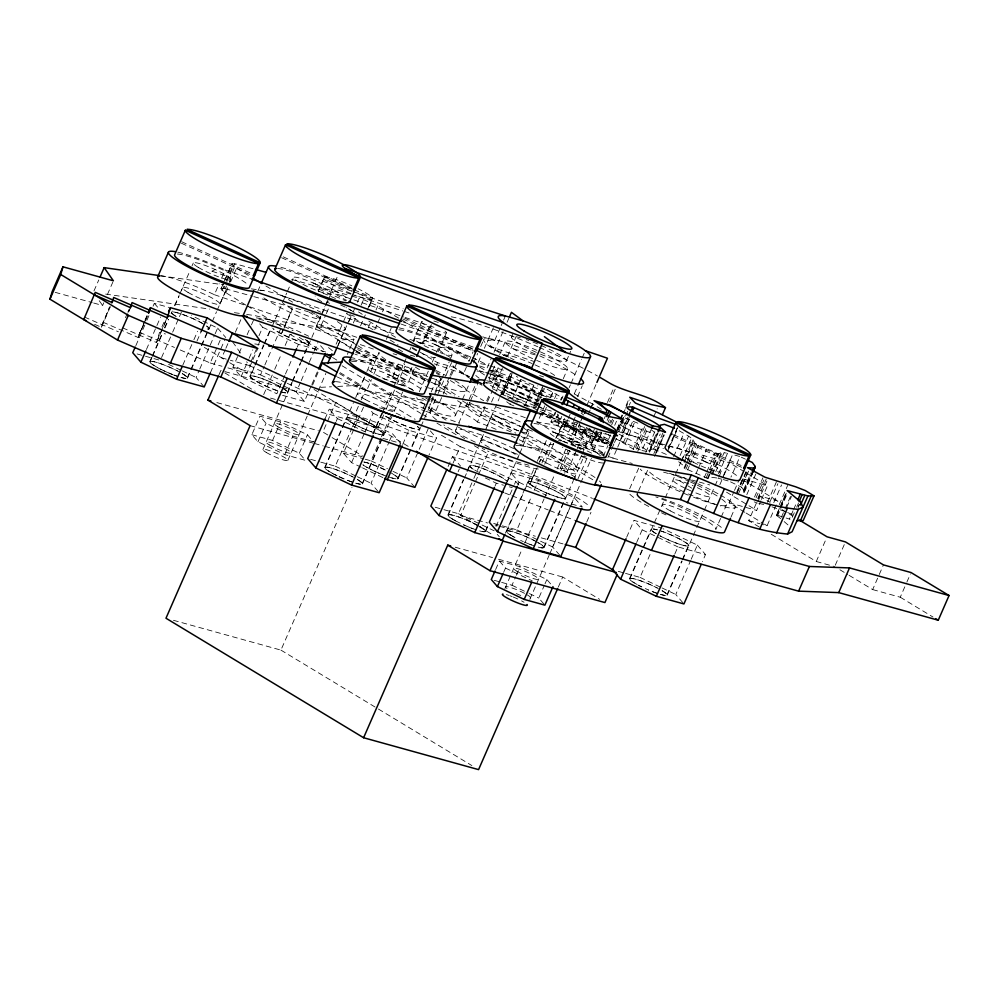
<?xml version="1.0" encoding="UTF-8"?>
<svg xmlns="http://www.w3.org/2000/svg" width="999" height="999" viewBox="0 0 999 999"><rect width="100%" height="100%" fill="white"/><g stroke="black" fill="none" stroke-linecap="round" stroke-linejoin="round"><path stroke-width="0.75" stroke-dasharray="5 3.75" d="M743.756 492.632L752.284 473.414L743.081 492.757L751.473 473.551M94.593 324.325L101.374 327.272L109.465 307.068M102.872 322.153L138.162 337.475L144.455 321.391M122.627 327.847L156.556 342.57L159.553 332.342L165.447 333.978M600.387 455.756L593.631 449.862L591.321 444.605L597.077 431.044M540.546 409.765C561.038 415.172 574.4 434.028 595.866 437.799L595.754 434.865L589.223 428.159M93.968 290.959L98.764 279.982M93.719 303.034L102.622 305.494L103.821 302.759M107.417 294.518L112.8 282.18M102.123 324.712L109.915 306.88M101.374 327.272L110.365 306.693M125.462 317.657L127.26 313.536M127.86 312.175L129.058 309.428M128.309 311.988L129.508 309.24M128.759 311.8L130.557 307.68M145.055 320.017L147.452 314.523M138.911 334.915L144.306 322.565M144.905 321.203L148.501 312.974M138.162 337.475L144.755 322.39M145.355 321.016L148.351 314.148M135.827 345.679L146.304 321.69M146.915 320.279L149.388 314.648M153.084 306.181L154.308 303.359L168.831 307.38M146.428 349.475L156.294 326.91M156.918 325.499L160.614 317.033M161.95 326.86L164.947 320.005M157.305 340.022L166.895 318.069M156.556 342.57L167.345 317.882M149.763 361.713L151.611 357.48M152.235 356.069L162.088 333.491M164.56 327.847L168.257 319.38M150.137 361.813L151.985 357.58M152.597 356.168L162.462 333.591M164.922 327.947L168.631 319.48M171.091 313.836L172.328 311.014M174.788 305.369L179.108 295.504M179.72 294.093L189.76 271.328M192.045 265.871L193.282 263.049M174.763 305.744L178.958 296.141M181.356 290.659L182.555 287.912M161.563 357.567L172.04 333.579M172.652 332.168L178.821 318.057M179.433 316.646L181.905 311.001M182.792 365.159L193.269 341.183M193.881 339.772L197.577 331.306M159.59 275.961A47.602 6.543 23.6 0 1 214.385 294.705L219.181 283.728M221.578 278.234L225.175 270.005L251.711 279.083M196.94 341.171L201.136 331.568M245.816 305.07L222.09 290.359L221.004 288.723L224.001 281.868M224.6 280.494L232.043 263.748L236.051 264.023L254.071 269.018M221.004 288.723L224.263 281.581M224.862 280.207L232.043 263.748M222.09 290.359L223.888 286.238M226.286 280.756L232.879 265.672L231.793 264.036M221.266 288.436L223.851 288.436L226.249 282.942M226.848 281.568L234.64 263.736M223.851 288.436L225.262 288.711L226.461 285.976M228.858 280.482L236.051 264.023M187.188 377.947L190.272 370.891M190.884 369.48L208.766 328.571M187.562 378.059L190.647 371.004M191.259 369.593L211.601 323.027M212.225 321.74L216.533 311.738M217.145 310.327L227.01 287.762M229.47 282.118L230.707 279.295M220.005 304.033L227.185 287.575M229.583 282.08L230.781 279.333M225.799 292.969L228.197 287.475M230.594 281.993L236.588 268.281L232.879 265.672M204.208 386.925L196.066 377.485L199.151 370.429M199.763 369.018L214.56 335.152M215.172 333.741L217.645 328.097L191.521 315.609M180.195 349.95L210.227 362.987L221.016 338.299M210.377 372.814L224.55 340.359M225.275 349.638L221.678 357.867L228.933 359.877M225.874 348.264L228.272 342.782M235.327 332.305L242.52 315.846M218.993 374.712L220.841 370.479L280.557 387.038M257.754 291.396L260.751 284.528M284.852 375.412L276.835 393.756L241.096 376.66L232.954 367.22L238.499 354.52M239.123 353.109L242.195 346.054M247.128 334.765L250.824 326.298M251.448 324.887L254.533 317.832M241.096 376.66L248.501 359.727M249.113 358.316L252.809 349.85M258.978 335.739L262.675 327.272L259.615 323.738M260.052 340.834L249.263 365.522L230.394 360.289M227.884 367.882L247.015 373.189L252.41 360.839M253.009 359.478L257.804 348.501M249.975 376.186L254.295 366.308M254.907 364.897L263.536 345.154M264.161 343.743L270.941 328.221M277.722 390.821A20.405 2.81 23.6 0 1 250.349 376.286L254.658 366.421M255.282 365.01L263.911 345.254L254.77 343.931M264.523 343.843L271.303 328.321M271.928 326.91L286.713 293.044M287.337 291.633L290.497 284.39M291.034 283.167L293.494 277.522M232.954 367.22L260.539 374.862L264.236 366.396M264.86 364.985L280.881 328.309M281.306 333.691L292.095 308.991M306.656 340.297A20.405 2.81 23.6 0 1 304.146 342.919A20.405 2.81 23.6 0 1 281.606 333.853L283.404 329.732M284.003 328.359L292.395 309.166L288.449 307.005M263.674 394.617L272.265 374.975M274.713 369.355L281.456 353.933M285.127 345.517L290.035 334.29L293.019 335.115M251.835 434.715L272.527 440.447L299.325 453.271L305.444 460.352L284.752 454.62L257.942 441.795L251.835 434.715L259.927 416.196L280.619 421.94L307.417 434.752L313.536 441.833L292.844 436.101L266.034 423.276L259.927 416.196M335.464 298.489L318.444 291.096L317.869 289.797L318.993 289.223L324.388 276.885A27.198 3.734 23.6 0 1 351.873 285.814M318.444 291.096L323.838 278.758L352.197 291.059M285.464 374.001L292.245 358.479M297.178 347.19L298.414 344.368L325.999 352.023L319.892 344.942M257.942 441.795L266.034 423.276M331.531 289.96L338.124 274.875M287.4 392.432L291.72 382.555M292.332 381.143L300.349 362.799M300.961 361.388L308.978 343.044M316.458 325.824L320.654 316.221M321.253 314.86L324.85 306.631M325.449 305.257L327.247 301.136M262.924 449.525L292.183 382.58M292.707 381.243L300.886 362.637M301.336 361.501L327.922 300.624M328.459 299.413L330.919 293.768M354.133 349.488L319.742 328.696L325.736 314.972M326.336 313.599L329.92 305.369M272.527 440.447L280.619 421.94M311.213 385.889L304.433 401.398L296.278 391.958L300.599 382.08M301.211 380.669L308.604 363.748M309.228 362.337L313.536 352.46M314.161 351.049L317.857 342.582M311.825 384.478L318.606 368.956M312.575 385.077L318.569 371.353M284.752 454.62L292.844 436.101M356.655 344.992L338.137 333.791L347.115 313.224M336.101 344.218L337.899 340.11L353.983 339.26L347.39 354.358M337.937 345.467L345.13 328.996M287.874 460.352L307.168 416.196M307.792 414.772L325.836 373.464M337.662 346.403L347.003 325.037M347.627 323.614L350.736 316.483M349.001 321.491L352.597 313.261M353.196 311.888L354.395 309.141M357.392 302.285L359.19 298.177L363.536 299.663L377.809 305.856L399.737 318.756M353.346 322.977L356.943 314.747M361.139 305.145L363.536 299.663M299.325 453.271L307.417 434.752M367.195 310.152L372.59 297.802A27.198 3.734 23.6 0 0 358.142 288.786M360.539 325.874L365.334 314.91M368.931 306.681L370.729 302.56M369.043 306.531L372.04 299.675L353.609 291.671M324.95 419.018L329.27 409.14L356.855 416.795L392.595 433.891L400.736 443.331L381.868 438.099M383.541 415.272L378.022 427.897L335.789 402.36L322.852 431.993L330.769 436.775M368.219 327.809L371.815 319.58M376.011 309.977L377.809 305.856M374.737 329.658L379.533 318.681M382.53 311.825L383.728 309.078M336.176 421.403L337.412 418.593L329.27 409.14M324.712 467.495L346.291 418.119M337.687 386.438L360.901 385.227L366.296 372.877M366.895 371.503L371.69 360.539L356.094 351.111M325.087 467.607L353.446 402.697M355.706 397.54L365.234 375.699M370.691 371.665L379.083 352.46A47.602 6.543 23.6 0 0 429.37 381.518M386.363 339.323L391.158 328.346M287.2 383.279L354.645 414.86L358.841 405.257M361.238 399.775L365.434 390.172L424.35 410.789M335.402 381.668A47.602 6.543 23.6 0 1 366.658 390.634L371.453 379.657M373.851 374.175L377.447 365.946L427.834 374.538M320.754 462.15L335.277 466.171L351.923 428.084M352.535 426.673L356.855 416.795M361.176 467.22L351.561 462.624L343.406 453.184L353.883 429.195M354.508 427.784L364.36 405.207M351.561 462.624L364.498 432.992M365.122 431.58L373.127 413.236L370.08 409.702M413.648 390.746L392.282 377.834L399.475 361.376M413.099 341.071L421.491 321.878M372.764 433.928L382.005 412.774M373.201 433.878L381.88 414.011M382.38 412.874L392.57 389.548M393.806 386.725L406.056 358.666M409.777 350.149L411.138 347.028M413.536 341.546L414.735 338.798M173.451 620.304L280.931 650.112L351.985 487.487M385.989 409.652L394.568 390.022M397.015 384.403L404.995 366.171L430.357 381.506M431.418 324.687L423.027 343.881L422.402 342.47L430.194 324.638M365.184 459.215L371.004 460.826L380.856 438.249M381.481 436.838L391.333 414.273M411.963 367.332L409.565 372.814L355.02 354.17M362.137 483.741L383.716 434.365M362.512 483.841L402.659 391.945M392.282 377.834L408.379 382.292L414.972 367.207M378.146 491.533L371.016 483.266L388.898 442.357M389.51 440.946L392.595 433.891M419.293 391.82L428.546 370.654M432.242 362.187L435.939 353.721M436.551 352.31L438.399 348.089M438.049 351.91L446.441 332.704M436.363 365.447L437.562 362.699L453.658 367.17L469.68 376.86M402.709 444.443L408.866 430.332L436.463 437.987L429.058 454.92M423.014 408.716L426.011 401.86M431.168 391.97L437.162 378.246A81.606 11.214 23.6 0 0 459.103 396.778M431.006 401.248L434.602 393.019M435.202 391.645L441.196 377.922M397.864 478.396L419.43 429.008M398.226 478.496L420.542 427.41M421.004 426.373L434.19 396.191M434.752 394.905L449.163 361.9M449.762 360.527L452.16 355.045M430.082 411.863L437.475 394.93M438.086 393.519L445.492 376.586M446.103 375.174L451.648 362.487A74.813 10.277 23.6 0 0 469.68 378.234M428.234 387.799L442.869 391.858L449.463 376.773M450.062 375.399L453.658 367.17M436.488 419.83A74.813 10.277 23.6 0 1 433.166 410.302L435.989 410.514L450.786 376.66M451.398 375.249L457.567 361.139M414.885 487.362L406.73 477.922L428.309 428.546M468.906 376.86L463.474 373.801L466.471 366.933M468.868 361.451L473.064 351.848M473.501 363.012L477.697 353.409M480.694 346.553L483.691 339.697M478.234 362.362L481.306 355.344M484.365 348.339L494.617 324.862M455.457 415.447L466.246 390.759M466.333 390.559L469.318 383.703M508.803 357.13A50.325 6.918 23.6 0 1 494.592 340.659L500.586 326.948M501.186 325.574L502.984 321.453M503.583 320.08L505.382 315.971M455.731 430.032L458.129 424.538M458.728 423.164L475.424 384.952M469.842 402.335L467.445 407.817L430.794 401.573M470.442 400.961L477.634 384.49M487.175 367.857L490.909 359.315M494.018 352.197L503.346 330.831M507.08 322.277L508.953 318.007M448.101 466.545L452.422 456.668L480.007 464.323L515.746 481.418L519.817 486.138M489.073 378.758L495.292 364.51M499.65 354.545L505.244 341.72M453.084 463.099L460.277 446.64L440.359 434.602M492.657 380.307L498.651 366.583M511.538 337.1L512.737 334.353M496.091 429.345A74.813 10.277 23.6 0 0 483.753 424.325L477.472 422.028L484.253 406.506M486.713 400.861L489.797 393.806M492.27 388.161L499.05 372.639M518.269 430.806A81.606 11.214 23.6 0 0 484.927 416.546L481.593 415.272L486.988 402.922M487.587 401.561L492.382 390.584M502.46 367.857L498.726 376.411L489.485 369.568M507.442 356.468L516.146 336.526M458.104 471.753L459.34 468.931M491.533 402.01L495.729 392.407M496.328 391.046L501.123 380.07L487.787 372.003M447.864 515.022L463.286 479.745M466.983 471.278L469.443 465.634M480.644 440.971L483.641 434.103M491.421 416.271L486.026 428.621L499.175 398.526M448.239 515.122L463.736 479.645M464.36 478.234L466.845 472.552M467.457 471.141L483.578 434.24M499.7 397.352L502.172 391.67M501.336 394.193L510.327 373.614M511.713 375.187L503.321 394.393L502.247 393.431L511.238 372.852M503.196 394.068L512.187 373.489M443.918 509.677L458.429 513.698L473.226 479.845M473.851 478.434L480.007 464.323M477.847 525.899L460.701 515.521L474.787 483.254M475.412 481.855L477.859 476.236M478.471 474.837L487.662 453.796L528.933 465.234M513.948 405.931L510.039 404.233L520.829 379.533L516.333 376.236M524.862 405.806L533.853 385.227L537.862 385.926M495.067 486.026L496.303 483.204L503.571 485.214M542.519 386.925L533.528 407.505L542.782 386.775M543.256 388.386L534.865 407.592L533.791 407.342M536.113 407.654L544.505 388.449M516.083 445.404A47.602 6.543 23.6 0 1 520.891 445.779L528.084 429.32M485.289 531.268L488.374 524.213M507.18 481.306L510.876 472.852L538.473 480.494L574.2 497.589L582.355 507.03L566.383 502.609M485.664 531.368L488.761 524.275M519.193 454.632L507.242 481.98A20.405 2.81 23.6 0 0 482.879 468.543A20.405 2.81 23.6 0 0 473.688 469.393M519.767 453.321L529.682 430.619M544.742 405.794L537.549 422.265L571.328 442.682L607.18 455.981M550.549 397.265L552.947 391.783M566.421 360.926L570.616 351.323M544.655 411.376L546.453 407.255M550.649 397.664L553.046 392.17M496.016 526.56L513.898 485.651M514.51 484.24L515.746 481.418M554.57 398.638L557.055 392.944M563.286 378.696L567.644 368.731M517.794 485.114L519.03 482.292L510.876 472.852M591.683 443.394L568.631 432.092L550.936 421.953L555.132 412.35M560.526 400L561.725 397.265M554.557 415.284L555.756 412.537M561.151 400.199L562.949 396.079M505.407 533.179L527.909 481.818M569.155 387.699L570.392 384.852M571.016 383.429L581.593 359.215M582.217 357.792L584.702 352.098M506.705 531.306L523.963 491.795M524.575 490.384L535.052 466.396M537.35 461.188L546.853 439.398M550.936 421.953L555.044 421.678L558.041 414.822M529.87 483.966A20.405 2.81 23.6 0 1 547.327 487.137A20.405 2.81 23.6 0 1 563.811 498.576A20.405 2.81 23.6 0 1 532.417 485.739L529.87 483.966L536.463 468.881M539.46 462.025L540.659 459.278L543.206 461.051M530.069 484.103L537.262 467.644M539.647 462.162L540.846 459.415M557.567 425.974L561.763 416.371M541.908 463.037L550.899 442.457M495.641 569.542L499.375 560.988L520.067 566.733L546.878 579.545L552.984 586.625M574.35 393.731L578.084 385.189M555.706 438.299L563.848 421.678A27.198 3.734 23.6 0 1 585.464 428.072A27.198 3.734 23.6 0 1 609.802 440.646M544.692 464.21L553.683 443.631M556.156 437.949L564.547 418.743A47.602 6.543 23.6 0 1 538.548 413.848M502.372 525.849L516.895 529.882L531.693 496.016M534.153 490.372L538.473 480.494M606.106 456.818L557.904 435.889L563.299 423.551L608.666 443.244L539.622 411.863M555.044 421.678L564.423 425.337L566.82 419.855M577.497 396.728L582.292 385.751M563.536 429.358L567.732 419.755M568.331 418.394L570.129 414.273M503.621 572.34L505.494 568.069L499.375 560.988M568.631 432.092L572.827 422.49M573.426 421.116L575.224 417.008M564.423 425.337L572.265 428.559L575.262 421.703M504.87 588.623L522.302 548.738M524.787 543.044L544.08 498.888M544.705 497.452L554.657 474.662M557.142 468.968L565.859 449.026M572.539 434.078L577.335 423.114M586.937 405.244L596.266 383.878M571.328 442.682L580.319 422.115M580.918 420.741L582.117 417.994M575.461 477.31L560.302 468.131L568.094 450.299M574.999 435.277L579.795 424.313M560.789 470.991L569.78 450.412M610.501 434.94L606.905 443.169L601.286 442.145L578.384 431.193L580.781 425.711M501.635 582.38L511.988 585.252L515.721 576.698M516.333 575.274L520.067 566.733M591.62 406.143L592.819 403.396M588.299 414.21L590.097 410.089M590.696 408.728L593.094 403.234M582.717 433.141L585.114 427.659M567.307 471.428L576.548 450.262M577.16 448.851L586.413 427.684M584.203 433.778L587.2 426.923M585.252 434.34L588.249 427.485M576.073 467.919L581.468 455.569M582.067 454.195L586.863 443.219M588.973 441.62L594.368 429.283M543.756 547.44L565.334 498.064M544.13 547.539L573.401 480.482M573.713 479.82L584.278 455.644M607.417 402.522L613.411 388.798M590.509 442.395L595.304 431.418M591.508 443.044L596.903 430.694M609.677 401.898L615.671 388.186M591.321 444.605L597.315 430.894M577.984 478.833L587.574 456.88M595.866 437.799L598.264 432.317M604.258 418.606L605.456 415.859M609.727 442.307L598.314 435.801L600.112 431.693M593.631 449.862L601.423 432.03M598.026 440.784L601.623 432.555M600.012 436.85L601.81 432.742M607.192 420.392L608.391 417.644M559.765 555.232L552.634 546.977L570.504 506.056M571.128 504.645L574.2 497.589M529.82 599.45L549.113 555.294M549.737 553.871L569.655 508.291M570.279 506.868L591.458 458.379M599.687 441.546L603.284 433.316M608.079 422.34L609.278 419.605M601.286 442.145L604.882 433.916M609.677 422.939L610.876 420.192M602.397 442.407L605.993 434.178M610.776 423.201L612.574 419.081M611.663 424.875L614.06 419.393M543.881 603.97L538.786 598.064L544.38 585.252M545.004 583.828L546.878 579.545M614.697 425.337L616.495 421.228M603.234 456.356L608.029 445.379M620.117 419.18L621.915 415.06M626.111 405.457L628.508 399.975M620.854 419.243L622.652 415.122M623.251 413.748L625.049 409.64M625.649 408.266L629.245 400.037M616.945 429.27L620.541 421.041M617.082 429.545L620.679 421.316M617.419 430.219L621.615 420.629M617.682 430.057L624.275 414.972M617.931 429.92L622.127 420.317M618.106 430.269L624.238 416.133M620.879 424.363L624.475 416.133M629.27 405.169L630.469 402.422M627.659 411.326L618.668 431.905C634.278 433.354 647.777 445.691 663.461 448.563M607.904 457.667L611.5 449.425M612.1 448.064L613.898 443.943M614.497 442.569L616.296 438.461M662.549 445.067L623.314 427.01L627.509 417.407M628.109 416.034L629.907 411.913M621.927 431.73L630.319 412.525M624.625 427.747L629.42 416.77M623.326 432.18L629.32 418.456M644.68 426.573L634.502 449.887L619.892 440.834L629.482 418.881M608.616 456.506L612.911 458.104L617.107 448.501M617.707 447.127L623.701 433.416L666.895 445.392M558.341 587.012L562.712 577.022L599.662 599.375M586.688 522.14L590.971 512.325M623.339 442.744L632.929 420.791M625.199 443.843L635.389 420.517M633.216 449.163L643.406 425.849M636.763 449.288L645.741 428.708M637.749 451.248L647.939 427.922M653.621 416.983L657.217 408.753M619.892 440.834L615.958 438.761L641.92 450.537L650.911 429.97M629.67 488.773L638.661 468.194M645.816 452.422L655.406 430.482M657.966 432.967L649.575 452.172L648.875 450.749L657.067 432.08M641.92 450.537L649.088 451.823L656.917 433.728M648.875 450.749L650.749 449.275L657.941 432.817M650.749 449.275L653.671 449.038L660.264 433.941M653.883 453.608L662.874 433.029M638.548 490.984L648.139 469.031M655.844 452.659L663.636 434.827M654.57 456.468L664.16 434.515M656.543 452.697L664.335 434.865M626.635 537.3L634.028 520.367L661.625 528.021M668.468 448.214L677.459 427.647M668.319 448.651L677.31 428.072M667.732 451.323L677.322 429.37C682.916 433.941 692.207 435.964 694.867 443.306L716.87 453.284L718.93 453.746L721.228 452.46L726.373 453.059M673.676 456.63L683.865 433.316M636.638 542.507L642.182 529.807L634.028 520.367M680.082 455.532L688.473 436.326M629.482 578.721L642.432 549.088M643.044 547.677L651.061 529.345M629.857 578.821L664.647 499.188M665.197 497.939L680.794 462.225M681.306 461.051L683.791 455.369M681.842 460.414L691.433 438.461M685.277 457.654L693.069 439.822M684.165 462.475L693.756 440.534M716.72 477.959L710.439 477.147L707.454 478.396L684.078 467.994L694.867 443.306M684.64 468.494L686.438 464.385M687.037 463.012L695.416 443.806M685.913 469.218L687.712 465.109M688.311 463.736L696.703 444.53M625.524 573.376L640.047 577.397L651.148 552.01M687.574 469.98L689.372 465.871M689.972 464.498L698.363 445.292M695.991 473.638L697.789 469.518M698.388 468.144L706.78 448.938M704.395 477.285L706.193 473.176M706.793 471.803L715.184 452.597M706.081 477.972L716.87 453.284M707.454 478.396L709.253 474.288M709.852 472.914L718.244 453.708M674.837 553.958L677.921 546.903L705.506 554.557L702.422 561.613M708.141 478.446L709.939 474.325M710.539 472.952L718.93 453.746M711.638 474.4L721.228 452.46M712.537 474.388L722.127 452.435M715.709 471.853L724.1 452.647M718.518 473.838L727.509 453.271L730.069 453.883M666.907 594.967L681.705 561.101M682.317 559.69L688.486 545.579A20.405 2.81 23.6 0 0 661.101 531.056M667.282 595.067L682.155 561.013M682.779 559.59L703.858 511.351M704.395 510.102L714.622 486.7M715.022 485.801L718.219 478.471M718.731 477.297L721.216 471.615M723.051 476.436L732.642 454.483L739.947 456.531L730.956 477.097M719.867 484.69L723.463 476.461M724.063 475.087L729.457 462.737L743.88 471.466M682.916 602.759L675.786 594.492L690.584 560.639M691.196 559.228L697.364 545.117L662.999 528.683M720.591 518.444L715.796 529.42A47.602 6.543 23.6 0 0 655.794 496.878M721.191 517.07L726.585 504.732M744.817 512.275L729.095 502.759L733.89 491.795M734.49 490.422L739.272 479.445M736.675 492.37L742.057 480.032M736.987 492.245L746.578 470.292M737.225 492.869L746.815 470.929M738.511 493.606L748.701 470.279M744.492 491.246L741.558 487.175L748.738 470.716M731.093 516.933L735.289 507.33M743.681 489.622L751.473 471.79M744.367 492.182L752.759 472.989M746.815 494.63L755.806 474.05M754.52 497.027L762.911 477.822M756.056 497.802L763.848 479.97M757.741 498.489L766.133 479.283M759.302 527.047L748.701 520.641L757.692 500.074M758.291 498.701L759.49 495.954L777.884 501.048L767.095 525.749L761.438 524.175M757.916 501.66L766.907 481.081M729.095 502.759L756.68 510.414L760.876 500.811M761.475 499.438L767.469 485.726L745.192 472.252M767.494 502.335L776.473 481.755M770.104 501.548L777.884 483.716M773.763 502.722L781.555 484.89M779.257 504.62L787.649 485.414M780.793 518.643L776.348 515.272L779.345 508.404M779.944 507.042L785.926 493.319M776.348 515.272L779.058 509.64M781.455 504.158L786.25 493.181M776.897 515.771L779.894 508.903M780.494 507.529L786.488 493.818M776.66 515.134L777.759 515.397L780.157 509.902M780.756 508.541L786.75 494.817M781.393 517.27L784.39 510.414M784.989 509.04L790.983 495.329M786.688 507.38L791.483 496.403M777.759 515.397L789.422 519.068L793.019 510.839M793.618 509.465L796.615 502.609M794.28 512.699L791.283 519.555L789.422 519.068M796.678 507.217L798.476 503.096M798.126 507.042L799.325 504.295M798.189 507.305L799.387 504.557M771.228 534.265L816.27 561.5L825.861 539.547M835.264 565.234L845.454 541.908M849.075 575.324L872.664 589.585L878.658 575.861M879.257 574.487L883.453 564.897M872.664 589.585L900.261 597.227L906.255 583.516M906.855 582.142L910.451 573.913M212 271.166L215.185 269.518M315.409 284.003L313.012 282.942A20.405 2.81 23.6 0 0 294.917 279.433A20.405 2.81 23.6 0 0 326.036 293.619A20.405 2.81 23.6 0 0 317.819 285.127L315.409 284.003L312.212 285.652L352.335 299.375M436.65 345.279L434.253 344.205A20.405 2.81 23.6 0 0 416.158 340.709A20.405 2.81 23.6 0 0 447.277 354.882A20.405 2.81 23.6 0 0 439.061 346.403L436.65 345.279L433.454 346.915L416.845 341.246M396.99 378.671L390.147 375.312L386.95 376.96L396.99 378.671A20.405 2.81 23.6 0 1 403.933 385.502A20.405 2.81 23.6 0 1 381.331 377.472M536.675 404.895A20.405 2.81 23.6 0 0 526.498 399.275L524.088 398.151L520.891 399.787L510.839 398.077M562.949 441.183A20.405 2.81 23.6 0 0 585.539 449.2A20.405 2.81 23.6 0 0 578.608 442.37L571.753 439.011L568.556 440.659L606.306 447.09M705.694 461.85L703.296 460.776A20.405 2.81 23.6 0 0 685.202 457.28A20.405 2.81 23.6 0 0 716.32 471.453A20.405 2.81 23.6 0 0 708.116 462.974L705.694 461.85L702.497 463.499L689.385 461.251M351.573 361.588L371.69 360.539M320.667 387.337L331.493 386.763M160.864 275.811L223.714 284.865M251.298 288.848L263.561 290.609M105.632 294.093L209.852 309.116M234.378 312.65L240.509 313.536M246.641 314.423L252.772 315.297A47.602 6.543 23.6 0 1 308.654 336.226M256.343 317.882L339.285 330.07A47.602 6.543 23.6 0 0 336.076 320.791M366.658 390.634L429.27 401.311M536.276 421.865L605.232 433.628M520.891 445.779L588.311 457.267M560.302 468.131L564.46 468.981A81.606 11.214 23.6 0 0 519.63 431.443M758.815 503.371L764.797 504.732M718.006 478.259L721.852 479.183M513.598 348.938L536.451 355.219M291.621 279.433L350.187 295.667M351.685 296.091L359.19 298.177M225.262 288.711L252.297 296.204M253.796 296.628L307.854 311.613M410.389 355.169L414.785 356.381M258.878 319.043L282.118 325.487L293.107 330.744M355.719 352.51L404.995 366.171M668.393 445.804L729.457 462.737M742.781 478.883L767.469 485.726M55.17 292.332L92.233 302.622M612.911 458.104L632.28 463.474M663.561 472.152L690.371 479.582M691.857 479.995L697.814 481.655M699.312 482.067L709.74 484.952M379.508 407.829L392.57 411.451L404.945 417.37M210.227 362.987L222.003 366.258M282.043 387.45L335.789 402.36M748.701 520.641L760.027 523.788M137.1 353.946L160.327 360.389M282.642 395.367L304.433 401.398M270.529 398.089L378.022 427.897M816.27 561.5L834.664 566.595M216.845 402.597L318.369 430.744M509.378 486.825L512.275 487.637M250.125 425.649L312.824 443.032M314.323 443.444L323.276 445.929M324.762 446.341L362.088 456.693M343.406 453.184L363.736 458.816M310.589 459.328L319.305 461.75M493.656 523.439L500.924 525.449M435.202 507.255L442.457 509.265M460.701 515.521L487.574 522.976M495.029 525.037L498.014 525.874M499.512 526.286L535.339 536.226M541.308 537.874L563.711 544.08M618.269 571.366L624.075 572.976M455.219 547.215L492.544 557.567M498.513 559.228L562.712 577.022M494.243 580.332L500.162 581.967M723.313 479.582L729.158 481.218M757.317 503.034L754.257 501.91M479.682 366.009L487.025 368.306M350.861 294.168L344.93 292.245A27.198 3.734 23.6 0 0 331.531 290.284A27.198 3.734 23.6 0 0 346.553 300.287M352.335 294.643L402.722 310.939M404.208 311.413L411.613 313.811M433.841 321.004L438.286 322.44M482.742 336.825L494.592 340.659M351.935 291.196L291.983 270.692A47.602 6.543 23.6 0 0 277.972 266.596M353.396 291.696L403.109 308.691M353.808 299.875L403.783 316.97M405.257 317.47L433.966 327.285M489.31 346.216L533.591 361.351M401.148 324.101L474.263 349.101M212.075 271.216L228.671 276.898M281.206 295.379L395.254 334.39M409.877 339.385L423.027 343.881M356.743 337.3L321.641 325.299A47.602 6.543 23.6 0 1 262.687 297.09M434.228 363.798L463.474 373.801M214.385 294.705L248.289 306.293M249.762 306.805L354.433 342.595M360.327 344.605L373.601 349.151M771.965 506.83L784.889 511.488M425.824 411.301L459.702 423.151M518.618 443.768L539.248 450.986A47.602 6.543 23.6 0 1 595.204 477.659M354.645 414.86L528.459 475.674A47.602 6.543 23.6 0 1 589.422 506.468M403.097 321.915L473.201 347.078M492.445 370.217L505.332 374.95A74.813 10.277 23.6 0 1 557.092 398.539M693.531 497.202L703.134 500.736A47.602 6.543 23.6 0 0 715.671 504.483M501.123 380.07L546.903 397.04M617.969 431.293L623.701 433.416M496.066 406.88L526.098 418.019M653.671 449.038L669.155 455.644M787.649 512.574L793.156 514.722M460.277 446.64L592.507 498.376M504.707 492.932L510.514 495.217M511.975 495.779L548.301 509.989M549.75 510.564L574.45 520.229M625.112 418.032L638.973 423.663M572.265 428.559L578.384 431.193M324.388 276.885L352.747 289.186M354.158 289.81L372.59 297.802M318.993 289.223L345.929 300.924M563.848 421.678L609.215 441.371M558.453 434.028L603.821 453.708M139.66 332.355L174.475 347.465M84.478 317.058L118.406 331.78M520.829 379.533L533.853 385.227M535.764 408.004A20.405 2.81 23.6 0 1 503.921 393.843A20.405 2.81 23.6 0 1 521.69 397.078L524.088 398.151M561.8 440.621A20.405 2.81 23.6 0 1 550.224 432.205A20.405 2.81 23.6 0 1 569.355 437.949L571.753 439.011M380.182 376.923A20.405 2.81 23.6 0 1 368.619 368.506A20.405 2.81 23.6 0 1 387.749 374.25L390.147 375.312M283.279 256.855L352.21 288.261M673.563 434.69L741.096 465.472M281.581 257.705L351.935 289.76M673.289 436.188L742.232 467.594M404.52 318.119L473.451 349.538M402.834 318.968L473.176 351.024M313.012 282.942L317.819 285.127M703.296 460.776L708.116 462.974M434.253 344.205L439.061 346.403M490.546 370.354L552.447 398.564M490.259 371.84L545.142 396.853M181.656 241.733L251.998 273.788M521.69 397.078L526.498 399.275M181.368 243.219L250.312 274.638M537.937 412.712L608.279 444.767M569.355 437.949L574.175 440.147M356.606 347.515L426.948 379.57M357.729 349.65L426.673 381.069M387.749 374.25L392.557 376.448M337.325 377.01L365.434 390.172M285.801 382.629L249.263 365.522L246.641 361.775M604.832 433.229L611.063 436.276M492.694 388.823L502.247 393.431M262.675 327.272L298.414 344.368M642.182 529.807L677.921 546.903M519.03 482.292L546.515 495.442M373.127 413.236L408.866 430.332M485.314 477.947L496.303 483.204M260.539 374.862L296.278 391.958M337.412 418.593L366.283 432.392M640.047 577.397L660.664 587.262M662.037 587.924L675.786 594.492M516.895 529.882L552.634 546.977M371.004 460.826L387.487 468.718M392.994 471.353L406.73 477.922M168.569 364.335L180.944 370.254M182.317 370.904L196.066 377.485M362.55 467.882L384.54 478.396M458.429 513.698L494.168 530.794M335.277 466.171L355.894 476.036M357.267 476.698L371.016 483.266M505.494 568.069L532.292 580.894M511.988 585.252L528.059 592.944M529.408 593.581L538.786 598.064M741.32 457.192L745.454 459.178M730.544 481.88L741.558 487.175M619.08 434.19L636.101 443.032L649.088 451.823M479.483 382.18L482.117 383.504M435.989 410.514L431.268 408.141A34.003 4.67 23.6 0 1 428.608 406.705M281.606 333.853L277.672 331.693A20.405 2.81 23.6 0 1 272.652 328.196M608.304 434.59L611.001 436.113M742.494 479.657L777.884 501.048M759.49 495.954L770.092 502.36M782.017 509.577L792.607 515.984M601.361 409.328L596.815 406.568A109.453 15.047 23.6 0 0 571.703 392.607M726.535 492.182L756.68 510.414M900.261 597.227L933.016 617.045M746.128 513.061L763.161 523.364M764.472 524.163L767.095 525.749M839.909 569.767L847.764 574.525M401.074 319.568L469.105 360.714M479.782 367.157L486.451 371.191M479.021 382.505L481.693 384.128M354.208 312.3L348.913 309.103A13.599 1.873 23.6 0 0 346.416 307.692M368.768 321.104L397.864 338.698M412.425 347.502L437.562 362.699M581.193 449.562L571.091 443.444L575.237 444.293A81.606 11.214 23.6 0 0 539.747 411.226M346.403 313.599L375.512 331.206M390.06 339.997L398.002 344.805M398.289 349.101L403.633 352.322M435.639 371.69L440.984 374.912M450.324 380.557L483.666 400.724M436.451 373.326L439.123 374.937M431.693 382.317L454.395 396.041M462.412 400.886L515.821 433.191M521.166 436.413L594.605 480.831M442.869 391.858L446.878 394.28M457.554 400.736L481.593 415.272M236.588 268.281L251.261 277.148M265.934 286.026L292.62 302.16M308.629 311.838L353.983 339.26M357.979 345.791L426.773 387.4M355.457 350.299L408.379 382.292M337.899 340.11L354.795 350.324M425.674 398.014L429.67 400.437M247.153 305.869L284.503 328.459M299.176 337.337L323.189 351.848M332.53 357.505L337.862 360.726M290.035 334.29L318.082 351.248M342.108 365.784L420.891 413.424M422.227 414.223L428.908 418.269M436.925 423.114L458.291 436.026M474.313 445.716L487.662 453.796M340.11 372.652L360.901 385.227M339.435 373.564L415.122 419.343M314.036 389.423L410.976 448.052M204.345 347.39L228.346 361.9M229.683 362.712L247.015 373.189M224.8 372.877L255.145 391.233M332.08 437.574L362.437 455.931M479.17 526.685L493.693 535.464M280.931 650.112L377.085 708.254M378.421 709.053L471.89 765.584M679.507 480.656L686.837 485.177M688.049 485.926L691.72 488.186M497.889 416.958L510.102 424.488M415.334 367.095L422.664 371.616M586.201 427.397L598.314 435.801M678.671 461.725L682.966 465.222L684.078 467.994M506.668 401.748L510.039 404.233M520.104 392.22L536.525 404.37M537.762 405.282L541.483 408.029M651.173 429.72L654.682 432.355C650.112 435.864 605.481 412.112 623.314 427.01M784.165 521.59L788.673 525.524M477.472 422.028L475.686 420.467A34.003 4.67 23.6 0 0 428.121 398.589M697.364 545.117L705.506 554.557M430.344 430.906L436.463 437.987M452.422 456.668L460.564 466.108M497.227 534.34L499.263 536.7M217.645 328.097L225.786 337.537M154.308 303.359L158.391 308.079M232.605 341.783L240.497 353.034M99.251 300.711L102.622 305.494M557.33 434.59L557.904 435.889M425.025 404.62A34.003 4.67 23.6 0 1 416.833 397.465M486.85 373.226A34.003 4.67 23.6 0 0 500.062 373.526L497.265 371.079A34.003 4.67 23.6 0 0 492.582 367.994M484.04 372.302A34.003 4.67 23.6 0 1 476.386 369.493M450.187 357.317A34.003 4.67 23.6 0 1 440.334 347.352A34.003 4.67 23.6 0 1 470.916 357.105M472.265 357.692A34.003 4.67 23.6 0 1 488.986 365.921M475.287 442.182A74.813 10.277 23.6 0 1 443.806 424.937M511.226 435.989A74.813 10.277 23.6 0 1 515.297 437.862M519.268 439.747A74.813 10.277 23.6 0 1 564.21 472.977M540.322 404.732A34.003 4.67 23.6 0 1 497.052 385.751A34.003 4.67 23.6 0 1 498.601 379.345A34.003 4.67 23.6 0 1 541.97 397.877M578.221 423.027A74.813 10.277 23.6 0 1 539.535 411.238M528.396 406.855A74.813 10.277 23.6 0 1 521.478 403.971M517.345 402.21A74.813 10.277 23.6 0 1 507.729 397.914M482.067 385.264A74.813 10.277 23.6 0 1 479.408 383.816M581.143 413.074A74.813 10.277 23.6 0 1 583.678 415.047M532.629 358.653A34.003 4.67 23.6 0 1 510.726 341.358A34.003 4.67 23.6 0 1 564.023 364.61A34.003 4.67 23.6 0 1 536.688 360.414M551.348 411.113A50.325 6.918 23.6 0 1 486.076 382.779M479.145 378.209A50.325 6.918 23.6 0 1 475.761 375.399M477.023 371.091A50.325 6.918 23.6 0 1 488.861 373.326M490.134 373.688A50.325 6.918 23.6 0 1 544.88 396.441M514.11 359.865A50.325 6.918 23.6 0 1 510.089 357.804M538.686 403.459A29.92 4.108 23.6 0 1 499.875 386.601A29.92 4.108 23.6 0 1 501.523 380.981A29.92 4.108 23.6 0 1 540.334 397.827M543.606 376.923A29.92 4.108 23.6 0 1 539.635 375.512M503.446 355.619A29.92 4.108 23.6 0 1 532.055 363.549M534.915 364.81A29.92 4.108 23.6 0 1 555.244 375.849M533.004 342.083A29.92 4.108 23.6 0 1 566.346 360.302A29.92 4.108 23.6 0 1 537.812 352.984M536.388 352.36A29.92 4.108 23.6 0 1 512.949 339.31A29.92 4.108 23.6 0 1 520.404 337.774M526.273 339.61A29.92 4.108 23.6 0 1 528.883 340.534M527.285 594.88A13.599 1.873 23.6 0 1 528.633 597.926M520.804 595.479A13.599 1.873 23.6 0 1 514.348 592.669M507.03 588.548A13.599 1.873 23.6 0 1 509.652 587.225A13.599 1.873 23.6 0 1 524.787 593.468M506.406 594.63A13.599 1.873 23.6 0 1 509.078 595.466M510.064 595.804A13.599 1.873 23.6 0 1 512.137 596.59M513.211 597.015A13.599 1.873 23.6 0 1 520.616 600.387M521.553 600.874A13.599 1.873 23.6 0 1 524.05 602.285M607.504 444.018A27.198 3.734 23.6 0 1 582.292 434.752A27.198 3.734 23.6 0 1 563.299 423.551M603.408 462.987A27.198 3.734 23.6 0 1 562.325 447.165M558.503 440.409A27.198 3.734 23.6 0 1 561.151 440.971M562.687 441.383A27.198 3.734 23.6 0 1 591.858 453.284M327.934 302.035A13.599 1.873 23.6 0 1 328.209 301.099M340.659 304.995A13.599 1.873 23.6 0 1 351.198 310.577M372.04 299.675A27.198 3.734 23.6 0 1 354.907 295.067M351.074 293.544A27.198 3.734 23.6 0 1 323.838 278.758M354.47 316.258A27.198 3.734 23.6 0 1 346.815 313.574M321.728 301.698A27.198 3.734 23.6 0 1 315.172 295.966M358.516 311.9A27.198 3.734 23.6 0 1 362.262 314.373M398.826 329.807A40.809 5.607 23.6 0 1 435.04 341.496A40.809 5.607 23.6 0 1 469.168 360.327M363.711 461.988A20.405 2.81 23.6 0 1 393.306 474.2A20.405 2.81 23.6 0 1 388.186 476.785M387.088 476.398A20.405 2.81 23.6 0 1 362.912 464.697M557.454 414.073A40.809 5.607 23.6 0 1 538.224 412.612M486.263 382.667A40.809 5.607 23.6 0 1 538.573 401.96M455.569 520.816A20.405 2.81 23.6 0 1 457.105 516.446A20.405 2.81 23.6 0 1 485.339 530.519A20.405 2.81 23.6 0 1 463.723 524.875M460.189 523.201A20.405 2.81 23.6 0 1 456.905 521.528M667.881 446.378A40.809 5.607 23.6 0 1 704.095 458.066A40.809 5.607 23.6 0 1 738.224 476.91M662.362 590.771A20.405 2.81 23.6 0 1 664.997 595.429A20.405 2.81 23.6 0 1 645.342 588.573M641.808 586.913A20.405 2.81 23.6 0 1 638.523 585.239M637.187 584.515A20.405 2.81 23.6 0 1 633.216 578.646A20.405 2.81 23.6 0 1 658.616 588.661M277.585 268.531A40.809 5.607 23.6 0 1 315.434 280.944A40.809 5.607 23.6 0 1 348.776 299.937M282.854 388.236A20.405 2.81 23.6 0 1 281.73 392.07M250.349 376.286A20.405 2.81 23.6 0 1 279.108 386.126M282.48 388.136A20.405 2.81 23.6 0 1 273.289 389.235A20.405 2.81 23.6 0 1 250.524 375.811A20.405 2.81 23.6 0 1 281.331 387.45M305.107 339.41A20.405 2.81 23.6 0 1 300.349 341.808A20.405 2.81 23.6 0 1 273.664 329.245M535.089 541.033A20.405 2.81 23.6 0 1 537.712 546.977M531.468 544.93A20.405 2.81 23.6 0 1 520.604 540.397M514.997 537.612A20.405 2.81 23.6 0 1 512.4 536.176M511.251 535.501A20.405 2.81 23.6 0 1 510.302 531.143A20.405 2.81 23.6 0 1 534.04 540.484M533.941 423.539A40.809 5.607 23.6 0 1 570.154 435.239A40.809 5.607 23.6 0 1 604.27 454.07M514.035 536.987A20.405 2.81 23.6 0 1 514.872 532.392A20.405 2.81 23.6 0 1 543.431 546.278A20.405 2.81 23.6 0 1 524.612 542.132M661.987 590.671A20.405 2.81 23.6 0 1 660.863 594.505M656.867 593.256A20.405 2.81 23.6 0 1 648.626 590.084M641.433 586.8A20.405 2.81 23.6 0 1 638.149 585.127M634.402 583.016A20.405 2.81 23.6 0 1 633.453 578.658A20.405 2.81 23.6 0 1 657.192 588.011M688.486 545.579A20.405 2.81 23.6 0 1 659.727 535.751M655.981 533.641A20.405 2.81 23.6 0 1 657.105 529.807M392.944 474.1A20.405 2.81 23.6 0 1 391.82 477.934M383.216 475A20.405 2.81 23.6 0 1 362.537 464.597M364.273 462.062A20.405 2.81 23.6 0 1 387.038 470.879M417.32 426.573A20.405 2.81 23.6 0 1 407.142 426.498A20.405 2.81 23.6 0 1 382.442 413.748M476.623 524.85A20.405 2.81 23.6 0 1 479.245 530.806M473.002 528.758A20.405 2.81 23.6 0 1 463.349 524.775M456.531 521.428A20.405 2.81 23.6 0 1 453.946 519.992M452.784 519.318A20.405 2.81 23.6 0 1 451.835 514.96A20.405 2.81 23.6 0 1 475.574 524.3M473.314 469.28A20.405 2.81 23.6 0 1 480.219 467.607A20.405 2.81 23.6 0 1 506.443 480.906M357.217 479.445A20.405 2.81 23.6 0 1 356.094 483.279M352.098 482.03A20.405 2.81 23.6 0 1 343.856 478.858M342.632 478.334A20.405 2.81 23.6 0 1 338.986 476.698M336.663 475.574A20.405 2.81 23.6 0 1 330.781 472.477M329.633 471.79A20.405 2.81 23.6 0 1 328.683 467.445A20.405 2.81 23.6 0 1 352.422 476.785M352.322 359.84A40.809 5.607 23.6 0 1 390.172 372.252A40.809 5.607 23.6 0 1 423.514 391.246M357.592 479.545A20.405 2.81 23.6 0 1 359.603 484.115A20.405 2.81 23.6 0 1 338.186 476.236M337.038 475.686A20.405 2.81 23.6 0 1 333.753 474.013M332.417 473.289A20.405 2.81 23.6 0 1 328.446 467.42A20.405 2.81 23.6 0 1 353.846 477.435M439.273 377.285A20.405 2.81 23.6 0 1 426.436 376.211A20.405 2.81 23.6 0 1 403.983 363.411M430.157 403.446A20.405 2.81 23.6 0 1 429.558 404.857M424.55 403.958A20.405 2.81 23.6 0 1 405.969 396.678A20.405 2.81 23.6 0 1 393.469 389.011M421.928 398.014A20.405 2.81 23.6 0 1 426.073 400.374M431.593 398.364A47.602 6.543 23.6 0 1 455.507 415.359A47.602 6.543 23.6 0 1 426.885 409.403M425.524 408.903A47.602 6.543 23.6 0 1 368.931 379.283M383.391 378.733A47.602 6.543 23.6 0 1 415.159 390.597M454.857 380.532A47.602 6.543 23.6 0 1 464.135 391.571A47.602 6.543 23.6 0 1 430.769 382.08M393.107 353.733A47.602 6.543 23.6 0 1 396.89 354.845M435.764 370.404A47.602 6.543 23.6 0 1 446.116 375.612M524.3 428.559A20.405 2.81 23.6 0 1 522.315 432.018M518.768 430.894A20.405 2.81 23.6 0 1 495.129 419.93A20.405 2.81 23.6 0 1 496.553 416.583A20.405 2.81 23.6 0 1 520.654 426.473M489.273 447.465A20.405 2.81 23.6 0 1 482.08 440.621A20.405 2.81 23.6 0 1 503.746 448.101A20.405 2.81 23.6 0 1 517.994 457.38M538.324 469.043A47.602 6.543 23.6 0 1 487.587 451.024M484.865 449.725A47.602 6.543 23.6 0 1 482.205 448.426M464.735 438.761A47.602 6.543 23.6 0 1 463.873 429.87A47.602 6.543 23.6 0 1 513.761 448.613M553.758 443.431A47.602 6.543 23.6 0 1 520.991 436.039M511.101 432.03A47.602 6.543 23.6 0 1 466.933 404.932A47.602 6.543 23.6 0 1 524.55 423.926M697.327 487.662A20.405 2.81 23.6 0 1 710.214 496.565A20.405 2.81 23.6 0 1 691.533 491.158M690.921 490.896A20.405 2.81 23.6 0 1 685.526 488.424M684.952 488.149A20.405 2.81 23.6 0 1 673.451 479.707A20.405 2.81 23.6 0 1 693.119 485.739M661.987 498.364A47.602 6.543 23.6 0 1 723.875 529.895M720.229 494.967A47.602 6.543 23.6 0 1 720.204 505.756M717.657 504.994A47.602 6.543 23.6 0 1 685.601 492.632M684.19 491.983A47.602 6.543 23.6 0 1 648.776 471.166M675.374 474.6A47.602 6.543 23.6 0 1 689.285 480.032M690.721 480.631A47.602 6.543 23.6 0 1 695.004 482.48M697.826 483.741A47.602 6.543 23.6 0 1 718.968 494.255M177.372 254.046A40.809 5.607 23.6 0 1 213.586 265.746A40.809 5.607 23.6 0 1 247.715 284.578M172.927 374.65A20.405 2.81 23.6 0 1 150.861 361.401A20.405 2.81 23.6 0 1 182.08 373.426A20.405 2.81 23.6 0 1 174.101 375.112M182.268 373.651A20.405 2.81 23.6 0 1 181.144 377.485M177.148 376.236A20.405 2.81 23.6 0 1 173.726 375.012M172.552 374.55A20.405 2.81 23.6 0 1 168.906 373.064M167.682 372.54A20.405 2.81 23.6 0 1 162.862 370.342M161.713 369.792A20.405 2.81 23.6 0 1 151.498 361.288A20.405 2.81 23.6 0 1 177.472 370.991M206.656 326.124A20.405 2.81 23.6 0 1 205.856 328.833M176.261 316.621A20.405 2.81 23.6 0 1 177.385 312.787A20.405 2.81 23.6 0 1 203.734 324.088M203.846 324.275A20.405 2.81 23.6 0 0 177.385 312.787A20.405 2.81 23.6 0 0 177.26 317.108M599.437 480.994A47.602 6.543 23.6 0 1 600.799 482.48M328.471 347.615A47.602 6.543 23.6 0 1 332.842 351.211M206.718 325.999A20.405 2.81 23.6 0 1 206.731 329.058M259.728 290.397A47.602 6.543 23.6 0 1 320.729 312.2M316.271 314.822A20.405 2.81 23.6 0 1 309.353 316.496A20.405 2.81 23.6 0 1 283.142 303.197M311.463 312.05A20.405 2.81 23.6 0 1 315.222 314.161M451.198 316.783A109.453 15.047 23.6 0 1 537.862 346.803M539.235 347.402A109.453 15.047 23.6 0 1 583.753 368.581M587.487 370.542A109.453 15.047 23.6 0 1 597.414 375.961M422.402 342.47A109.453 15.047 23.6 0 1 473.251 350.624M506.805 356.793A54.408 7.48 23.6 0 1 485.939 338.561A54.408 7.48 23.6 0 1 535.714 354.121M539.61 355.844A54.408 7.48 23.6 0 1 577.859 376.498M445.042 331.069A13.599 1.873 23.6 0 1 440.684 331.868A13.599 1.873 23.6 0 1 424.076 324.3A13.599 1.873 23.6 0 1 425.524 322.178M539.248 400.761A54.408 7.48 23.6 0 1 488.299 377.197M484.59 374.962A54.408 7.48 23.6 0 1 474.862 367.857M480.644 363.673A54.408 7.48 23.6 0 1 489.023 365.622M490.234 365.959A54.408 7.48 23.6 0 1 506.356 371.328M547.102 389.31A54.408 7.48 23.6 0 1 562.387 397.989M435.651 357.392A13.599 1.873 23.6 0 1 420.492 352.822M416.483 350.836A13.599 1.873 23.6 0 1 410.989 347.215M350.062 357.38A47.602 6.543 23.6 0 1 377.447 365.946M486.65 380.744A47.602 6.543 23.6 0 1 537.999 400.537M177.834 252.16A47.602 6.543 23.6 0 1 225.175 270.005M399.213 327.872A47.602 6.543 23.6 0 1 470.292 358.816M319.742 328.696A13.599 1.873 23.6 0 1 320.492 326.136A13.599 1.873 23.6 0 1 338.137 333.791M517.519 454.308A81.606 11.214 23.6 0 1 458.329 427.122M446.053 420.129A81.606 11.214 23.6 0 1 428.109 406.855M661.475 531.156A20.405 2.81 23.6 0 1 688.848 545.691A20.405 2.81 23.6 0 1 660.102 535.851M656.343 533.741A20.405 2.81 23.6 0 1 657.467 529.907M417.694 426.673A20.405 2.81 23.6 0 1 407.517 426.61A20.405 2.81 23.6 0 1 382.804 413.848M478.484 472.152A20.405 2.81 23.6 0 1 474.737 470.042M666.008 514.91A47.602 6.543 23.6 0 1 659.04 511.675M648.688 506.468A47.602 6.543 23.6 0 1 629.47 493.806M329.495 303.359A13.599 1.873 23.6 0 1 328.646 302.772M327.997 302.247A13.599 1.873 23.6 0 1 327.422 300.949M532.38 431.193A81.606 11.214 23.6 0 1 522.802 427.435M521.416 426.873A81.606 11.214 23.6 0 1 469.118 402.435M501.223 394.043A81.606 11.214 23.6 0 1 538.436 410.589M721.653 499.025A47.602 6.543 23.6 0 1 719.804 505.357M688.199 495.117A47.602 6.543 23.6 0 1 640.259 469.105M669.28 473.189A47.602 6.543 23.6 0 1 689.035 481.331M690.459 481.98A47.602 6.543 23.6 0 1 696.016 484.565M697.364 485.214A47.602 6.543 23.6 0 1 717.557 496.228M516.982 571.266A13.599 1.873 23.6 0 0 538.099 579.507A13.599 1.873 23.6 0 0 523.464 570.666A13.599 1.873 23.6 0 0 516.982 571.266M269.443 444.98A13.599 1.873 23.6 0 0 290.547 453.234A13.599 1.873 23.6 0 0 275.924 444.393A13.599 1.873 23.6 0 0 269.443 444.98M277.535 426.461A13.599 1.873 23.6 0 0 298.639 434.715A13.599 1.873 23.6 0 0 284.016 425.874A13.599 1.873 23.6 0 0 277.535 426.461M266.209 452.397A13.599 1.873 23.6 0 0 287.312 460.639A13.599 1.873 23.6 0 0 272.69 451.798A13.599 1.873 23.6 0 0 266.209 452.397M532.817 486.113A20.405 2.81 23.6 0 0 564.485 498.489A20.405 2.81 23.6 0 0 542.544 485.214A20.405 2.81 23.6 0 0 532.817 486.113M351.211 422.415A20.405 2.81 23.6 0 0 382.867 434.79A20.405 2.81 23.6 0 0 360.926 421.516A20.405 2.81 23.6 0 0 351.211 422.415M670.366 510.889A20.405 2.81 23.6 0 0 699.6 521.078A20.405 2.81 23.6 0 0 672.814 506.655A20.405 2.81 23.6 0 0 670.366 510.889M198.202 267.345A20.405 2.81 23.6 0 0 229.87 279.72A20.405 2.81 23.6 0 0 207.917 266.446A20.405 2.81 23.6 0 0 198.202 267.345M354.657 424.263A20.405 2.81 23.6 0 0 384.028 434.577A20.405 2.81 23.6 0 0 357.43 420.179A20.405 2.81 23.6 0 0 354.657 424.263M546.753 463.111A20.405 2.81 23.6 0 0 576.398 473.626A20.405 2.81 23.6 0 0 550.174 459.315A20.405 2.81 23.6 0 0 546.753 463.111M365.434 399.575A20.405 2.81 23.6 0 0 394.817 409.877A20.405 2.81 23.6 0 0 368.219 395.492A20.405 2.81 23.6 0 0 365.434 399.575M188.049 292.42A20.405 2.81 23.6 0 0 219.38 304.42A20.405 2.81 23.6 0 0 196.428 290.884A20.405 2.81 23.6 0 0 188.049 292.42"/><path stroke-width="1.5" d="M753.358 471.615L755.281 466.545L752.334 462.487L748.214 460.502M601.311 484.552L590.521 509.253A47.602 6.543 23.6 0 1 565.509 504.408L276.411 403.009L220.854 376.998L170.442 363.012L117.52 340.047L49.95 299.188L52.198 291.521L62.987 266.82L113.399 280.806L104.158 267.632L99.962 277.235M49.95 299.188L60.739 274.5L62.987 266.82M86.451 320.791L83.729 319.618L95.267 292.37L130.557 307.68L132.055 302.572L167.345 317.882L170.342 307.655L207.13 317.857L257.804 348.501L221.016 338.299L150.449 307.667L149.251 310.414M150.449 307.667L148.951 312.787L113.661 297.465L112.163 302.585L94.518 294.917M564.373 398.876L579.42 407.405L601.298 417.707L602.472 418.706L603.271 422.54M111.713 302.772L112.912 300.025M130.107 307.867L131.306 305.12M117.52 340.047L128.309 315.347L60.739 274.5M157.63 276.96L168.406 252.26M148.501 312.974L149.7 310.227M254.807 275.062L253.122 275.924L258.516 263.574L185.352 230.232L174.575 254.92A40.809 5.607 23.6 0 0 210.402 276.598A40.809 5.607 23.6 0 0 249.425 287.412L260.202 262.725A40.809 5.607 23.6 0 0 229.246 243.219A40.809 5.607 23.6 0 0 187.05 229.383L260.202 262.725M135.202 347.09L132.742 352.734L140.884 362.175L176.623 379.27L204.208 386.925L210.377 372.814M140.884 362.175L145.817 350.886M168.544 311.775L170.342 307.655M166.895 318.069L168.094 315.322M170.442 363.012L181.231 338.324L231.643 352.31L287.2 378.321L576.298 479.72M176.623 379.27L182.168 366.571M201.136 331.568L207.13 317.857M228.871 341.408L232.467 333.179L260.052 340.834L335.926 376.348M159.59 275.961A47.602 6.543 23.6 0 0 188.187 297.115A47.602 6.543 23.6 0 0 242.982 315.846L253.771 291.159L420.354 348.127A47.602 6.543 23.6 0 0 466.958 365.809A47.602 6.543 23.6 0 0 472.19 360.164M557.717 588.436L478.571 769.617L363.611 737.737L165.984 618.231L250.125 425.649L207.892 400.112L218.369 376.123M261.351 283.154L268.544 266.696M220.854 376.998L231.643 352.31M274.787 269.405L285.577 244.718L358.728 278.047L353.346 290.397L355.032 289.548M286.064 246.603L287.262 243.868A40.809 5.607 23.6 0 1 329.458 257.705A40.809 5.607 23.6 0 1 360.427 277.198L349.638 301.898A40.809 5.607 23.6 0 1 305.744 288.911A40.809 5.607 23.6 0 1 276.473 268.556M292.869 357.068L296.566 348.601M276.411 403.009L287.2 378.321M318.606 368.956L325.387 353.434M319.767 368.619L322.165 363.124L342.282 362.075M327.709 363.424L331.905 353.821M337.337 346.828L334.34 353.696A47.602 6.543 23.6 0 1 328.496 354.757L268.594 345.954M332.492 382.704L343.281 358.004M349.525 360.714L360.314 336.026L433.466 369.368L428.084 381.705L429.77 380.856M324.95 419.018L307.692 458.529L315.834 467.969L351.573 485.064L379.17 492.719L400.124 444.742M315.834 467.969L335.564 422.814M476.273 350.824L474.587 351.673L479.982 339.323L406.818 305.981L396.029 330.681A40.809 5.607 23.6 0 0 431.855 352.347A40.809 5.607 23.6 0 0 470.879 363.161L481.668 338.474A40.809 5.607 23.6 0 0 450.699 318.968A40.809 5.607 23.6 0 0 408.504 305.132L481.668 338.474M351.573 485.064L373.151 435.676M416.758 356.356L420.354 348.127M435.164 368.506L362 335.177A40.809 5.607 23.6 0 1 404.195 349.013A40.809 5.607 23.6 0 1 435.164 368.506L424.375 393.206A40.809 5.607 23.6 0 1 380.482 380.219A40.809 5.607 23.6 0 1 351.211 359.865M384.54 478.396L387.3 479.72L402.085 445.854M430.606 395.916L419.817 420.604A47.602 6.543 23.6 0 1 368.619 405.444A47.602 6.543 23.6 0 1 334.465 381.705M427.822 457.742L414.885 487.362L387.3 479.72M469.917 382.33L477.11 365.871M509.577 316.583L511.438 312.312L523.001 320.854A50.325 6.918 23.6 0 1 585.327 350.674L607.467 358.241L596.89 382.455M483.466 383.554L494.255 358.853L567.42 392.195L562.025 404.545M446.878 469.368L430.844 506.043L438.998 515.496L474.725 532.592L502.322 540.234L504.782 534.59M494.742 360.751L495.941 358.004A40.809 5.607 23.6 0 1 538.136 371.84A40.809 5.607 23.6 0 1 569.105 391.346L563.711 403.696M503.259 492.37L449.488 471.328L452.485 464.473M438.998 515.496L456.868 474.575M363.611 737.737L447.752 545.142L450.736 545.978M476.123 348.127L531.63 368.044L542.407 343.356A50.325 6.918 23.6 0 1 505.382 315.971L355.719 267.557A27.198 3.734 23.6 0 0 345.13 268.531A27.198 3.734 23.6 0 0 378.833 284.64L565.759 352.472A50.325 6.918 23.6 0 0 585.327 350.674M474.725 532.592L494.455 487.437M524.9 421.715L514.11 446.403A47.602 6.543 23.6 0 0 549.3 468.731A47.602 6.543 23.6 0 0 598.863 485.327M521.403 431.381L530.394 410.814A47.602 6.543 23.6 0 0 537.225 413.374M611.376 444.555L609.69 445.404L615.084 433.067L541.92 399.725L531.131 424.413A40.809 5.607 23.6 0 0 566.97 446.078A40.809 5.607 23.6 0 0 605.981 456.905L616.77 432.217A40.809 5.607 23.6 0 0 585.814 412.712A40.809 5.607 23.6 0 0 543.606 398.876L542.407 401.623M506.568 482.717L489.31 522.227L497.452 531.668L533.191 548.763L560.776 556.418L581.743 508.441M497.452 531.668L517.182 486.525M447.752 545.142L489.985 570.679L502.922 541.058L616.383 572.514M566.558 405.394L568.356 401.286M495.029 570.966L491.296 579.507L497.402 586.588L524.2 599.412L544.892 605.144L552.984 586.625M578.708 383.766L590.534 356.693M573.126 407.417L574.325 404.67M497.402 586.588L502.997 573.776M578.221 410.139L579.42 407.405M582.13 412.137L583.329 409.39M584.59 413.336L585.789 410.589M533.191 548.763L554.77 499.388M598.563 419.68L599.762 416.933M600.099 420.442L601.298 417.707M601.098 421.091L602.297 418.356M601.273 421.441L602.472 418.706M524.2 599.412L531.668 582.317M606.705 416.595L609.103 411.113L594.018 400.649L610.839 405.319L648.538 426.548L664.834 432.08L665.534 432.13L659.914 426.873L660.064 425.224L664.46 424.338L674.462 428.259M608.391 417.644L610.789 412.162L609.103 411.113M807.929 495.954L787.125 490.571L800.586 501.823L802.896 507.067L798.376 509.353C760.739 506.006 725.811 489.048 691.258 474.862L605.444 460.239L594.655 484.927L680.469 499.55C715.022 513.748 749.949 530.694 787.587 534.04L792.107 531.755L807.929 495.954L813.998 495.879L803.208 520.566L797.14 520.641M630.918 411.163L632.717 407.043L656.68 417.432L675.674 424.363M632.317 411.6L634.115 407.48M565.197 544.505L575.649 547.402L586.076 523.551M651.51 428.596L652.709 425.849L659.877 427.135C659.565 421.441 611.138 405.107 632.717 407.043M662.474 414.523L665.471 407.667C648.688 394.018 625.536 393.194 607.592 381.88A109.453 15.047 23.6 0 0 600.099 377.472M658.079 431.243L659.914 426.873M658.566 431.605L660.364 427.485M745.316 467.395L743.631 468.244L749.025 455.894L675.861 422.565L665.084 447.252A40.809 5.607 23.6 0 0 700.911 468.918A40.809 5.607 23.6 0 0 739.922 479.732L750.711 455.044A40.809 5.607 23.6 0 0 719.755 435.552A40.809 5.607 23.6 0 0 677.547 421.703L750.711 455.044M626.023 538.711L612.462 569.755L620.604 579.195L656.343 596.291L683.928 603.933L701.198 564.435M617.257 574.338L604.932 602.559L489.985 570.679M620.604 579.195L636.013 543.918M651.473 550.362L662.25 525.674L809.402 566.47L849.512 567.919L949.05 595.529L938.261 620.217L838.723 592.607L798.613 591.158L651.473 550.362L575.911 520.791M680.469 499.55L691.258 474.862M687.449 502.734L698.226 478.046M656.343 596.291L674.225 555.369M713.573 513.511L724.362 488.823M730.494 518.306L724.512 532.017A47.602 6.543 23.6 0 1 677.647 518.581A47.602 6.543 23.6 0 1 637.35 493.731M752.672 470.816L753.87 468.069L755.157 467.495M752.746 472.052L754.545 467.944M752.884 472.04L755.281 466.545M738.211 522.577L749 497.877M759.69 529.283L770.466 504.595M776.523 533.191L787.312 508.503M797.814 499.862L800.211 494.38M799.075 501.723L802.072 494.867M787.587 534.04L798.376 509.353M800.574 505.057L804.769 495.454M800.374 520.854L811.151 496.153M798.613 591.158L809.402 566.47M838.723 592.607L849.512 567.919M670.466 434.902L672.165 434.053M753.87 468.069L747.452 467.682L765.047 477.222L795.679 486.8L805.319 490.571L813.998 495.879M104.158 267.632L159.34 275.587M247.128 316.521L242.52 315.846L260.052 340.834M665.471 407.667L650.961 404.483L629.707 397.227L635.414 403.047L658.066 412.724L678.071 422.889M430.894 375.05L478.234 383.129A47.602 6.543 23.6 0 1 484.003 380.219M530.394 410.814L429.607 393.631A47.602 6.543 23.6 0 1 379.408 380.756A47.602 6.543 23.6 0 1 350.062 357.38M614.422 435.189L617.494 435.714L615.459 434.378M609.378 447.614L684.765 460.464M420.342 418.581L519.605 435.502M505.382 315.971L523.001 320.854M255.582 269.443L266.084 272.352M207.892 400.112L210.876 400.936M345.13 268.531L503.421 322.652M399.687 323.601L332.43 300.599A47.602 6.543 23.6 0 1 280.02 276.723A47.602 6.543 23.6 0 1 275.324 266.071M251.711 279.083L391.758 326.973A47.602 6.543 23.6 0 1 396.566 327.347M242.982 315.846L353.546 353.658M468.543 426.248L517.145 443.256M401.635 321.391L368.044 309.34A27.198 3.734 23.6 0 1 349.001 301.486M565.821 396.99L589.173 406.506L610.476 416.858L622.901 419.293L610.789 412.162M593.955 498.951L662.25 525.674M652.709 425.849L609.053 405.394L599.313 402.647L606.543 410.177L606.655 413.111C592.707 408.516 578.808 401.96 567.819 391.995M128.309 315.347L181.231 338.324M287.262 243.868L360.427 277.198M495.941 358.004L569.105 391.346M543.606 398.876L616.77 432.217M495.554 360.139L475.624 349.875M471.553 378.184L478.159 381.506M949.05 595.529L911.038 572.539L883.453 564.897L845.454 541.908L827.06 536.813L799.237 519.992M935.638 618.631L938.261 620.217M252.597 277.959L261.938 283.604M327.185 354.27L331.193 356.693M324.75 355.282L330.095 358.516M322.165 363.124L336.775 371.965M575.649 547.402L613.923 570.541M416.296 451.261L449.488 471.328M498.963 538.661L502.922 541.058M544.38 336.663L565.759 352.472M476.81 382.38A74.813 10.277 23.6 0 1 470.791 378.896M531.63 368.044A50.325 6.918 23.6 0 1 524.95 365.072M527.047 604.495A13.599 1.873 23.6 0 1 514.323 601.548A13.599 1.873 23.6 0 1 502.947 594.043M479.982 339.323A40.809 5.607 23.6 0 1 437.774 325.487A40.809 5.607 23.6 0 1 406.818 305.981M536.975 412.175A40.809 5.607 23.6 0 1 496.316 393.906A40.809 5.607 23.6 0 1 485.152 382.704M567.42 392.195A40.809 5.607 23.6 0 1 525.212 378.359A40.809 5.607 23.6 0 1 494.255 358.853M749.025 455.894A40.809 5.607 23.6 0 1 706.83 442.058A40.809 5.607 23.6 0 1 675.861 422.565M358.728 278.047A40.809 5.607 23.6 0 1 316.533 264.211A40.809 5.607 23.6 0 1 285.577 244.718M615.084 433.067A40.809 5.607 23.6 0 1 572.889 419.23A40.809 5.607 23.6 0 1 541.92 399.725M433.466 369.368A40.809 5.607 23.6 0 1 391.271 355.532A40.809 5.607 23.6 0 1 360.314 336.026M258.516 263.574A40.809 5.607 23.6 0 1 216.321 249.738A40.809 5.607 23.6 0 1 185.352 230.232M580.506 378.596A54.408 7.48 23.6 0 1 570.154 382.517A54.408 7.48 23.6 0 1 519.867 363.324M605.444 460.239A47.602 6.543 23.6 0 1 545.117 436.663A47.602 6.543 23.6 0 1 531.68 421.091M253.771 291.159A47.602 6.543 23.6 0 1 193.644 269.805A47.602 6.543 23.6 0 1 175.187 251.636M524.138 331.056A29.92 4.108 23.6 0 0 570.579 349.2A29.92 4.108 23.6 0 0 538.399 329.732A29.92 4.108 23.6 0 0 524.138 331.056"/></g></svg>
